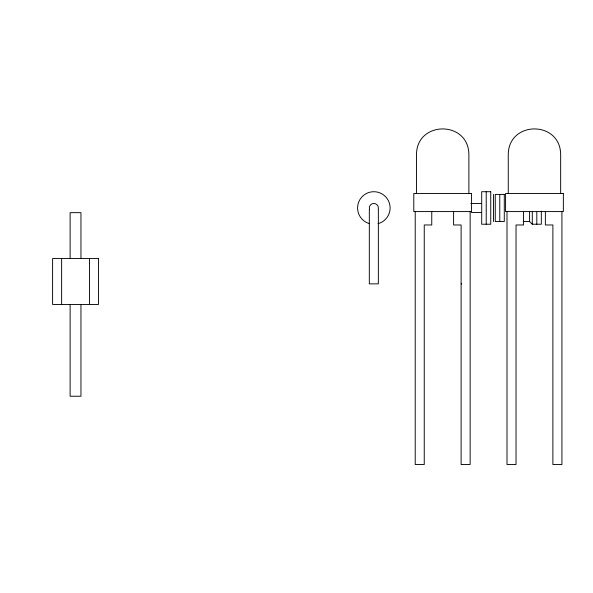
<?xml version="1.0" encoding="UTF-8"?>
<svg xmlns="http://www.w3.org/2000/svg" width="593" height="593" viewBox="0 0 593 593"><rect width="100%" height="100%" fill="white"/><g stroke="black" fill="none" stroke-linecap="round" stroke-linejoin="round"><path stroke-width="0.89" d="M470.746 203.451L481.701 203.451M471.339 212.487L481.701 212.487M523.263 221.523L529.586 221.523L532.292 224.228L541.327 224.228L541.327 211.16M461.109 283.854L461.71 283.854M561.927 211.582L561.927 464.527L552.891 464.527L552.891 224.977L545.375 224.977L545.375 211.582M560.659 193.511L560.659 154.669C560.555 120.349 508.371 120.349 508.26 154.669L508.26 193.511M536.813 212.175L536.813 224.228M532.292 212.175L532.292 224.228M529.586 211.479L529.586 221.523M523.552 211.582L523.552 224.977L516.036 224.977L516.036 464.527L507 464.527L507 211.582M499.773 194.415L499.773 221.523M493.45 194.415L493.45 221.523M486.223 191.709L486.223 224.228M470.138 211.582L470.138 464.527L461.109 464.527L461.109 224.977L453.593 224.977L453.593 211.582M468.878 193.511L468.878 154.669C468.766 120.349 416.59 120.349 416.479 154.669L416.479 193.511M431.763 211.582L431.763 224.977L424.247 224.977L424.247 464.527L415.219 464.527L415.219 211.582M378.356 209.559L378.356 283.854L369.32 283.854L369.32 209.559M89.454 258.555L89.454 304.446M80.959 258.555L80.959 212.665L70.122 212.665L70.122 258.555M80.959 304.446L80.959 396.235L70.122 396.235L70.122 304.446M61.628 258.555L61.628 304.446M369.632 223.672A16.263 16.263 0 0 1 360.522 198.64A16.263 16.263 0 0 1 387.162 198.64A16.263 16.263 0 0 1 378.052 223.672M369.476 209.136A4.514 4.514 0 0 1 373.842 203.451A4.514 4.514 0 0 1 378.201 209.136M490.737 191.709L481.701 191.709L481.701 224.228L490.737 224.228L490.737 191.709M471.568 193.511L413.788 193.511L413.788 211.582L471.568 211.582L471.568 193.511M563.35 193.511L505.577 193.511L505.577 211.582L563.35 211.582L563.35 193.511M504.287 194.415L495.259 194.415L495.259 221.523L504.287 221.523L504.287 194.415M98.49 258.555L52.599 258.555L52.599 304.446L98.49 304.446L98.49 258.555"/></g></svg>
